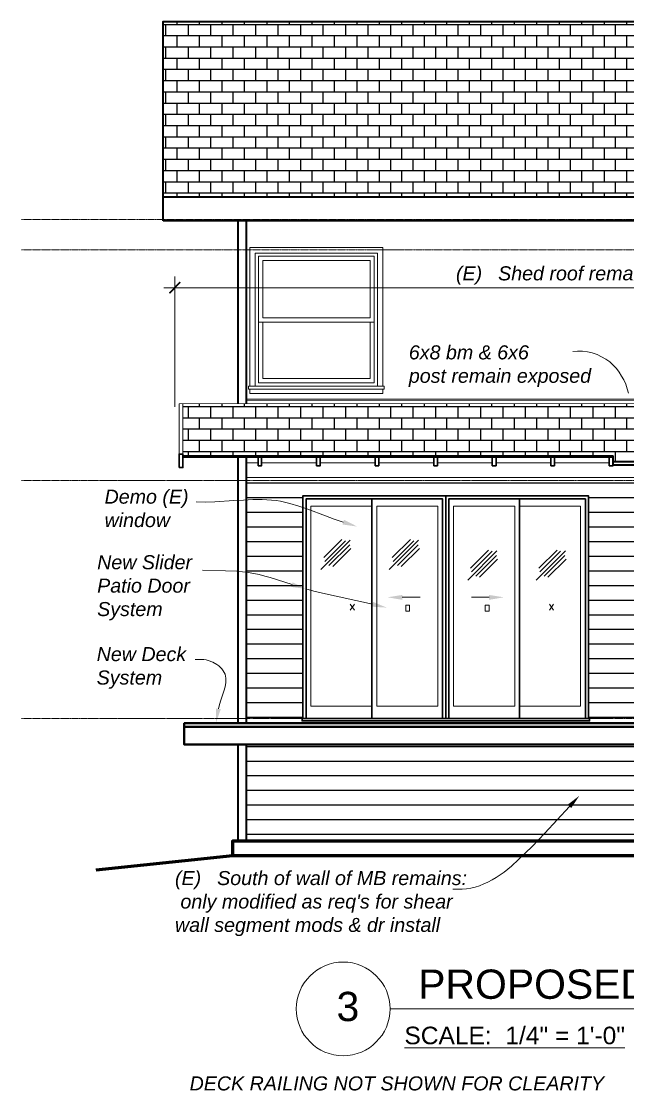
# Model space of a CAD drawing. Header units: inches. Extents: x 1543 to 43489, y -26 to 5775.
# Drawn here: x 4577.5 to 4836.3, y 2453.8 to 2910.4 of the extents above; entities that cross this region are included whole.
import ezdxf

# ---------------------------------------------------------------- set-up
doc = ezdxf.new("R2010")
doc.units = ezdxf.units.IN
doc.header["$LTSCALE"] = 0.5
doc.header["$MEASUREMENT"] = 0
doc.linetypes.add('Grid Line 1_2_', pattern=[0.875, 0.5, -0.125, 0.125, -0.125])
doc.layers.add('A-GENM', color=13, linetype='Continuous', lineweight=9)
doc.layers.add('S-Text', color=3, linetype='Continuous', lineweight=0)
for name, color, linetype in [('PDF_0', 7, 'Continuous'), ('PDF_A-DOOR', 7, 'Continuous'), ('PDF_A-FLOR-LEVL', 7, 'Continuous'), ('PDF_A-Window', 7, 'Continuous'), ('PDF_A-Window-exs', 7, 'Continuous'), ('PDF_C-TOPO', 7, 'Continuous'), ('PDF_Dim48', 7, 'Continuous'), ('PDF_Hatch-siding', 7, 'Continuous'), ('PDF_Layer1', 7, 'Continuous'), ('PDF_Layer2', 7, 'Continuous'), ('PDF_Layer3', 7, 'Continuous'), ('PDF_Layer30', 7, 'Continuous'), ('PDF_Layer4', 7, 'Continuous'), ('PDF_Layer8', 7, 'Continuous'), ('PDF_LEADER', 7, 'Continuous'), ('PDF_Text-Win-Label', 7, 'Continuous')]:
    doc.layers.add(name, color=color, linetype=linetype)
doc.styles.add('ARIAL', font='arial.ttf')
doc.styles.add('PDF Arial Italic', font='ariali.ttf')

msp = doc.modelspace()

# ---------------------------------------------------------------- hatches: boundary and pattern name
h = msp.add_hatch()
h.set_pattern_fill('AR-B816', color=15, scale=0.6)
h.set_pattern_definition([(0, (-27621.6423, 3619.555), (0, 4.8), []), (90, (-27621.6423, 3619.555), (-4.8, 4.8), [4.8, -4.8])])
h.paths.add_polyline_path([(4638.07, 2910.42), (4638.07, 2835.45), (4849.4, 2835.45), (5144.64, 2835.45), (5144.64, 2910.42)])
h.paths.add_polyline_path([(4952.32, 2879.07), (4952.32, 2900.33), (4972.75, 2900.33), (4972.75, 2879.07)], flags=16)
h.paths.add_polyline_path([(4646.41, 2747.04), (4646.41, 2724.86), (4830.06, 2724.86), (4830.06, 2724.36), (4830.06, 2722.44), (4840.15, 2722.44), (4839.73, 2725.53), (4839.31, 2729.95), (4838.98, 2734.37), (4838.65, 2738.87), (4838.15, 2743.21), (4837.61, 2747.2)])
h.paths.add_polyline_path([(4849.4, 2741.37), (4849.4, 2747.21), (4837.61, 2747.2), (4838.15, 2743.21), (4838.65, 2738.87), (4838.98, 2734.37), (4839.31, 2729.95), (4839.73, 2725.53), (4840.15, 2722.44), (4893.17, 2722.44), (4897.28, 2726.19), (4901.03, 2730.11), (4908.37, 2738.12), (4912.12, 2742.04), (4915.87, 2745.88), (4917.29, 2747.23), (4876.51, 2747.21), (4876.51, 2741.37)])
h.paths.add_polyline_path([(4912.12, 2742.04), (4908.37, 2738.12), (4901.03, 2730.11), (4897.28, 2726.19), (4893.17, 2722.44), (5155.4, 2722.44), (5157.23, 2724.53), (5158.82, 2724.53), (5158.82, 2747.38), (4917.29, 2747.23), (4915.87, 2745.88)])
h = msp.add_hatch()
h.set_pattern_fill('ANSI31', scale=50, angle=135)
h.set_pattern_definition([(180, (-27621.6423, 3619.555), (-4e-16, -6.25), [])])
h.paths.add_polyline_path([(4697.7, 2702.83), (4695.86, 2703.43), (4692.03, 2704.59), (4688.11, 2705.51), (4686.19, 2705.84), (4684.19, 2706.01), (4680.27, 2706.26), (4676.27, 2706.26), (4673.51, 2706.09), (4673.51, 2612.77), (4697.7, 2612.77)], flags=17)
h.paths.add_polyline_path([(4839.9, 2711.1), (4845.65, 2711.1), (4845.65, 2714.35), (4673.51, 2714.35), (4673.51, 2706.09), (4676.27, 2706.26), (4680.27, 2706.26), (4684.19, 2706.01), (4686.19, 2705.84), (4688.11, 2705.51), (4692.03, 2704.59), (4695.86, 2703.43), (4697.7, 2702.83), (4697.7, 2707.85), (4758.67, 2707.85), (4819.55, 2707.85), (4819.55, 2676.32), (4819.55, 2612.77), (4841.31, 2612.77), (4841.31, 2703.51), (4839.9, 2703.51), (4839.15, 2704.34), (4839.15, 2710.35)])
h.paths.add_polyline_path([(4909.95, 2703.18), (4847.49, 2703.18), (4847.49, 2699.26), (4884.93, 2699.26), (4884.93, 2612.77), (4909.95, 2612.77)])
h.paths.add_polyline_path([(5125.04, 2684.19), (5123.71, 2684.16), (5120.54, 2684.24), (5117.37, 2684.49), (5114.37, 2684.91), (5112.86, 2685.24), (5111.36, 2685.66), (5109.95, 2686.16), (5108.61, 2686.75), (5107.19, 2687.41), (5105.94, 2688.25), (5103.36, 2689.91), (5101.86, 2691.07), (5101.86, 2637.79), (5102.44, 2637.79), (5102.44, 2636.62), (5101.86, 2636.62), (5101.86, 2634.7), (5061.74, 2634.7), (5061.74, 2636.62), (5061.24, 2636.62), (5061.24, 2637.79), (5061.74, 2637.79), (5061.74, 2640.63), (5060.24, 2640.63), (5060.24, 2637.79), (5060.74, 2637.79), (5060.74, 2636.62), (5060.24, 2636.62), (5060.24, 2634.7), (5020.12, 2634.7), (5020.12, 2636.62), (5019.62, 2636.62), (5019.62, 2637.79), (5020.12, 2637.79), (5020.12, 2640.63), (5018.54, 2640.63), (5018.54, 2637.79), (5019.04, 2637.79), (5019.04, 2636.62), (5018.54, 2636.62), (5018.54, 2634.7), (4978.42, 2634.7), (4978.42, 2636.62), (4977.92, 2636.62), (4977.92, 2637.79), (4978.42, 2637.79), (4978.42, 2640.63), (4976.84, 2640.63), (4976.84, 2637.79), (4977.42, 2637.79), (4977.42, 2636.62), (4976.84, 2636.62), (4976.84, 2634.7), (4936.72, 2634.7), (4936.72, 2636.62), (4936.22, 2636.62), (4936.22, 2637.79), (4936.72, 2637.79), (4936.72, 2705.84), (4976.84, 2705.84), (4976.84, 2703.51), (4978.42, 2703.51), (4978.42, 2705.84), (5018.54, 2705.84), (5018.54, 2703.51), (5020.12, 2703.51), (5020.12, 2705.84), (5060.24, 2705.84), (5060.24, 2703.51), (5061.74, 2703.51), (5061.74, 2705.84), (5101.86, 2705.84), (5101.86, 2691.07), (5103.36, 2689.91), (5105.94, 2688.25), (5107.19, 2687.41), (5108.61, 2686.75), (5109.95, 2686.16), (5111.36, 2685.66), (5112.86, 2685.24), (5114.37, 2684.91), (5117.37, 2684.49), (5120.54, 2684.24), (5123.71, 2684.16), (5125.04, 2684.19), (5125.04, 2714.35), (5117.03, 2714.35), (5117.03, 2709.51), (5110.2, 2709.51), (5110.2, 2714.35), (5072.17, 2714.35), (5072.17, 2709.51), (5065.41, 2709.51), (5065.41, 2714.35), (5027.38, 2714.35), (5027.38, 2709.51), (5020.62, 2709.51), (5020.62, 2714.35), (4982.59, 2714.35), (4982.59, 2709.51), (4975.84, 2709.51), (4975.84, 2714.35), (4937.81, 2714.35), (4937.81, 2709.51), (4931.05, 2709.51), (4931.05, 2714.35), (4913.62, 2714.35), (4913.62, 2612.77), (5125.04, 2612.77)])
h.paths.add_polyline_path([(4841.31, 2601.59), (4673.51, 2601.59), (4673.51, 2560.31), (4841.31, 2560.31)])
h.paths.add_polyline_path([(4909.95, 2601.59), (4847.49, 2601.59), (4847.49, 2560.31), (4909.95, 2560.31)])
h.paths.add_polyline_path([(5125.04, 2603.1), (4913.62, 2603.1), (4913.62, 2560.31), (5125.04, 2560.31)])

# ---------------------------------------------------------------- linework, layer by layer
at = {"layer": 'A-GENM', "linetype": 'Grid Line 1_2_'}
for p, q in [((5243.72, 2825.86), (4577.49, 2825.86)), ((5243.72, 2812.85), (4577.49, 2812.85)), ((5243.72, 2714.35), (4577.49, 2714.35)), ((5243.72, 2612.77), (4577.49, 2612.77))]:
    msp.add_line(p, q, dxfattribs=at)
at = {"layer": 'PDF_0', "color": 15, "transparency": 33554559}
for points in [[(4645.07, 2799.34), (4640.9, 2794.08), (4640.4, 2794.58)], [(4645.57, 2798.83), (4645.07, 2799.34), (4640.9, 2794.08)]]:
    msp.add_solid(points, dxfattribs=at)
at = {"layer": 'PDF_A-DOOR', "color": 2, "lineweight": 20}
for points in [[(4727.14, 2617.94), (4701.12, 2617.94), (4701.12, 2703.43), (4727.14, 2703.43)], [(4790.19, 2703.43), (4816.21, 2703.43), (4816.21, 2676.32), (4816.21, 2617.94), (4790.27, 2617.94)]]:
    msp.add_lwpolyline(points, dxfattribs=at)
for points in [[(4729.22, 2617.94), (4729.22, 2703.43), (4755.25, 2703.43), (4755.25, 2650.3), (4755.25, 2617.94)], [(4788.11, 2617.94), (4762, 2617.94), (4762, 2650.3), (4762, 2703.43), (4765.25, 2703.43), (4788.11, 2703.43), (4788.11, 2650.3)]]:
    msp.add_lwpolyline(points, close=True, dxfattribs=at)
at = {"layer": 'PDF_A-FLOR-LEVL', "lineweight": 20}
msp.add_lwpolyline([(4740.57, 2812.85), (4728.06, 2812.85)], close=True, dxfattribs=at)
for points in [[(4605.96, 2714.35), (4609.3, 2714.35)], [(4612.38, 2714.35), (4615.55, 2714.35)], [(4618.64, 2714.35), (4631.15, 2714.35)], [(4634.32, 2714.35), (4637.4, 2714.35)], [(4640.49, 2714.35), (4653, 2714.35)], [(4656.17, 2714.35), (4659.25, 2714.35)], [(4662.42, 2714.35), (4674.93, 2714.35)], [(4678.02, 2714.35), (4681.19, 2714.35)], [(4684.27, 2714.35), (4696.78, 2714.35)], [(4699.87, 2714.35), (4703.04, 2714.35)], [(4706.12, 2714.35), (4718.63, 2714.35)], [(4721.8, 2714.35), (4724.89, 2714.35)], [(4728.06, 2714.35), (4740.57, 2714.35)], [(4743.65, 2714.35), (4746.82, 2714.35)], [(4749.91, 2714.35), (4762.42, 2714.35)], [(4765.5, 2714.35), (4768.67, 2714.35)], [(4771.76, 2714.35), (4784.27, 2714.35)], [(4787.44, 2714.35), (4790.52, 2714.35)], [(4793.69, 2714.35), (4806.2, 2714.35)], [(4809.29, 2714.35), (4812.37, 2714.35)], [(4815.54, 2714.35), (4828.05, 2714.35)], [(4831.14, 2714.35), (4834.31, 2714.35)], [(4605.96, 2612.77), (4609.3, 2612.77)], [(4612.38, 2612.77), (4615.55, 2612.77)], [(4618.64, 2612.77), (4631.15, 2612.77)], [(4634.32, 2612.77), (4637.4, 2612.77)], [(4640.49, 2612.77), (4653, 2612.77)], [(4656.17, 2612.77), (4659.25, 2612.77)], [(4662.42, 2612.77), (4674.93, 2612.77)], [(4678.02, 2612.77), (4681.19, 2612.77)], [(4684.27, 2612.77), (4696.78, 2612.77)], [(4699.87, 2612.77), (4703.04, 2612.77)], [(4706.12, 2612.77), (4718.63, 2612.77)], [(4721.8, 2612.77), (4724.89, 2612.77)], [(4728.06, 2612.77), (4740.57, 2612.77)], [(4743.65, 2612.77), (4746.82, 2612.77)], [(4749.91, 2612.77), (4762.42, 2612.77)], [(4765.5, 2612.77), (4768.67, 2612.77)], [(4771.76, 2612.77), (4784.27, 2612.77)], [(4787.44, 2612.77), (4790.52, 2612.77)], [(4793.69, 2612.77), (4806.2, 2612.77)], [(4809.29, 2612.77), (4812.37, 2612.77)], [(4815.54, 2612.77), (4828.05, 2612.77)], [(4831.14, 2612.77), (4834.31, 2612.77)]]:
    msp.add_lwpolyline(points, dxfattribs=at)
at = {"layer": 'PDF_A-Window', "color": 2, "lineweight": 30}
for points in [[(4697.7, 2612.77), (4697.7, 2707.85), (4758.67, 2707.85), (4758.67, 2650.3), (4758.67, 2612.77), (4758.67, 2650.3), (4758.67, 2707.85), (4819.55, 2707.85), (4819.55, 2676.32), (4819.55, 2612.77)], [(4699.03, 2612.77), (4699.03, 2706.51), (4757.33, 2706.51), (4757.33, 2650.3), (4757.33, 2612.77)], [(4727.14, 2706.51), (4727.14, 2612.77)], [(4759.92, 2612.77), (4759.92, 2650.3), (4759.92, 2706.51), (4818.3, 2706.51), (4818.3, 2676.32), (4818.3, 2612.77)], [(4790.19, 2612.77), (4790.19, 2706.51)]]:
    msp.add_lwpolyline(points, dxfattribs=at)
msp.add_lwpolyline([(4820.05, 2612.77), (4820.05, 2611.69), (4697.28, 2611.69), (4697.28, 2612.77)], close=True, dxfattribs=at)
at = {"layer": 'PDF_A-Window-exs', "color": 2, "lineweight": 9}
for points in [[(4678.68, 2810.18), (4678.68, 2756.05), (4728.14, 2756.05), (4728.14, 2810.18)], [(4680.52, 2808.34), (4680.52, 2783.82), (4726.31, 2783.82), (4726.31, 2808.34)]]:
    msp.add_lwpolyline(points, close=True, dxfattribs=at)
for points in [[(4681.27, 2810.18), (4728.14, 2810.18), (4728.14, 2756.55)], [(4680.52, 2781.99), (4680.52, 2757.89), (4726.31, 2757.89), (4726.31, 2781.99)]]:
    msp.add_lwpolyline(points, dxfattribs=at)
at = {"layer": 'PDF_A-Window-exs', "lineweight": 9}
msp.add_lwpolyline([(4728.14, 2781.99), (4678.68, 2781.99)], dxfattribs=at)
at = {"layer": 'PDF_C-TOPO', "lineweight": 60}
for points in [[(5131.38, 2554.06), (5131.38, 2560.31), (4667.59, 2560.31), (4667.59, 2554.06), (4609.21, 2547.88)], [(5222.62, 2554.06), (4667.59, 2554.06)]]:
    msp.add_lwpolyline(points, dxfattribs=at)
at = {"layer": 'PDF_Dim48', "color": 15, "lineweight": 20}
for points in [[(4642.99, 2745.88), (4642.99, 2801.42)], [(5163.49, 2796.67), (4638.32, 2796.67)]]:
    msp.add_lwpolyline(points, dxfattribs=at)
at = {"layer": 'PDF_Hatch-siding', "lineweight": 13}
for points in [[(4673.51, 2721.94), (4678.52, 2721.94)], [(4680.02, 2721.94), (4703.45, 2721.94)], [(4705.04, 2721.94), (4728.47, 2721.94)], [(4730.06, 2721.94), (4753.49, 2721.94)], [(4755.08, 2721.94), (4778.51, 2721.94)], [(4780.1, 2721.94), (4803.53, 2721.94)], [(4805.04, 2721.94), (4828.47, 2721.94)], [(4673.51, 2715.69), (4845.65, 2715.69)]]:
    msp.add_lwpolyline(points, dxfattribs=at)
at = {"layer": 'PDF_Layer1', "color": 2, "lineweight": 20}
for points in [[(4731.81, 2754.63), (4731.81, 2813.85), (4675.01, 2813.85), (4675.01, 2754.63)], [(4675.01, 2753.38), (4675.01, 2751.46), (4731.81, 2751.46), (4731.81, 2753.38)]]:
    msp.add_lwpolyline(points, dxfattribs=at)
for points in [[(4729.48, 2754.63), (4729.48, 2811.51), (4677.35, 2811.51), (4677.35, 2754.63), (4677.35, 2811.51), (4729.48, 2811.51)], [(4732.31, 2754.63), (4732.31, 2753.38), (4674.51, 2753.38), (4674.51, 2754.63)]]:
    msp.add_lwpolyline(points, close=True, dxfattribs=at)
at = {"layer": 'PDF_Layer2', "lineweight": 30}
for points in [[(4644.82, 2719.86), (4646.41, 2719.86), (4646.41, 2725.61), (4644.82, 2725.61)], [(4678.52, 2720.69), (4680.02, 2720.69), (4680.02, 2724.36), (4678.52, 2724.36)], [(4703.45, 2720.69), (4705.04, 2720.69), (4705.04, 2724.36), (4703.45, 2724.36)], [(4728.47, 2720.69), (4730.06, 2720.69), (4730.06, 2724.36), (4728.47, 2724.36)], [(4753.49, 2720.69), (4755.08, 2720.69), (4755.08, 2724.36), (4753.49, 2724.36)], [(4778.51, 2720.69), (4780.1, 2720.69), (4780.1, 2724.36), (4778.51, 2724.36)], [(4803.53, 2720.69), (4805.04, 2720.69), (4805.04, 2724.36), (4803.53, 2724.36)], [(4828.47, 2720.69), (4830.06, 2720.69), (4830.06, 2724.36), (4828.47, 2724.36)]]:
    msp.add_lwpolyline(points, close=True, dxfattribs=at)
msp.add_lwpolyline([(4646.41, 2724.86), (4830.06, 2724.86), (4830.06, 2724.36), (4646.41, 2724.36)], dxfattribs=at)
at = {"layer": 'PDF_Layer3', "lineweight": 35}
msp.add_lwpolyline([(4638.07, 2825.27), (4638.07, 2910.42), (5144.64, 2910.42), (5144.64, 2825.27), (4849.4, 2825.27)], close=True, dxfattribs=at)
for points in [[(4638.07, 2835.45), (4849.4, 2835.45), (5144.64, 2835.45)], [(4669.84, 2825.27), (4669.84, 2747.04)], [(4673.51, 2825.27), (4673.51, 2747.04)], [(4669.84, 2724.36), (4669.84, 2610.68)], [(4673.51, 2724.36), (4673.51, 2610.68)], [(4830.06, 2722.44), (5157.23, 2722.44), (5157.23, 2720.94), (4830.06, 2720.94), (4830.06, 2724.36)], [(4669.84, 2601.59), (4669.84, 2560.31)], [(4673.51, 2601.59), (4673.51, 2560.31)]]:
    msp.add_lwpolyline(points, dxfattribs=at)
at = {"layer": 'PDF_Layer30', "lineweight": 13}
for points in [[(4673.51, 2749.13), (4849.4, 2749.3)], [(4644.82, 2724.36), (4644.82, 2747.04), (4849.4, 2747.21)], [(4646.41, 2724.36), (4646.41, 2747.04)], [(4673.51, 2748.63), (4849.4, 2748.71)]]:
    msp.add_lwpolyline(points, dxfattribs=at)
at = {"layer": 'PDF_Layer4', "lineweight": 40}
for points in [[(4909.95, 2610.68), (4646.99, 2610.68), (4646.99, 2601.59), (4909.95, 2601.59)], [(4909.95, 2609.1), (4646.99, 2609.1)]]:
    msp.add_lwpolyline(points, dxfattribs=at)
at = {"layer": 'PDF_Layer8', "color": 2, "lineweight": 9}
for points in [[(4717.8, 2688.91), (4705.29, 2676.32)], [(4714.3, 2689.16), (4706.54, 2681.41)], [(4715.8, 2688.66), (4706.96, 2679.82)], [(4717.63, 2686.83), (4708.79, 2677.99)], [(4718.13, 2685.33), (4710.38, 2677.57)], [(4747.07, 2688.91), (4734.56, 2676.32)], [(4743.57, 2689.16), (4735.81, 2681.41)], [(4744.99, 2688.66), (4736.15, 2679.82)], [(4746.91, 2686.83), (4738.07, 2677.99)], [(4747.41, 2685.33), (4739.65, 2677.57)], [(4780.52, 2684.33), (4768.01, 2671.82)], [(4776.93, 2684.66), (4769.26, 2676.9)], [(4778.43, 2684.16), (4769.59, 2675.32)], [(4780.27, 2682.33), (4771.43, 2673.48)], [(4780.77, 2680.82), (4773.09, 2673.07)], [(4809.79, 2684.33), (4797.2, 2671.82)], [(4806.2, 2684.66), (4798.45, 2676.9)], [(4807.7, 2684.16), (4798.86, 2675.32)], [(4809.54, 2682.33), (4800.7, 2673.48)], [(4810.04, 2680.82), (4802.28, 2673.07)], [(4740.07, 2664.48), (4747.66, 2664.48)], [(4777.18, 2664.48), (4769.59, 2664.48)]]:
    msp.add_lwpolyline(points, dxfattribs=at)
at = {"layer": 'PDF_Layer8', "color": 2, "transparency": 33554559}
for points in [[(4740.07, 2663.39), (4733.81, 2664.48), (4740.07, 2665.48)], [(4777.18, 2665.48), (4783.43, 2664.48), (4777.18, 2663.39)]]:
    msp.add_solid(points, dxfattribs=at)
at = {"layer": 'PDF_LEADER', "color": 3, "lineweight": 20}
for points in [[(4836.64, 2751.63), (4836.14, 2753.55), (4835.48, 2755.47), (4834.64, 2757.3), (4833.73, 2758.97), (4832.72, 2760.64), (4831.47, 2762.22), (4830.14, 2763.64), (4828.64, 2764.97), (4826.97, 2766.23), (4825.13, 2767.23), (4823.22, 2768.14), (4821.22, 2768.81), (4819.13, 2769.31), (4817.05, 2769.56), (4814.96, 2769.56), (4812.96, 2769.48)], [(4714.88, 2696.59), (4711.04, 2697.84), (4707.29, 2699.26), (4699.7, 2702.17), (4695.86, 2703.43), (4692.03, 2704.59), (4688.11, 2705.51), (4686.19, 2705.84), (4684.19, 2706.01), (4680.27, 2706.26), (4676.27, 2706.26), (4672.26, 2706.01), (4668.18, 2705.76), (4660.09, 2705.18), (4656.08, 2705.09), (4652.08, 2705.18)], [(4693.03, 2669.9), (4683.69, 2672.9), (4681.35, 2673.57), (4679.02, 2674.15), (4676.68, 2674.65), (4674.26, 2675.07), (4669.43, 2675.57), (4664.59, 2675.82), (4654.83, 2676.07)], [(4727.39, 2661.48), (4720.3, 2663.14), (4713.13, 2664.73), (4705.96, 2666.23), (4702.37, 2667.15), (4698.87, 2668.15)], [(4661.59, 2616.86), (4662, 2618.69), (4662.59, 2620.61), (4663.84, 2624.45), (4664.42, 2626.28), (4664.76, 2628.12), (4664.76, 2629.03), (4664.76, 2629.95), (4664.67, 2630.78), (4664.42, 2631.62), (4664.09, 2632.37), (4663.67, 2633.12), (4663.09, 2633.87), (4662.42, 2634.54), (4661.75, 2635.2), (4660.92, 2635.79), (4659.17, 2636.71), (4657.25, 2637.46), (4656.33, 2637.71), (4655.33, 2637.87), (4653.5, 2637.96), (4651.66, 2637.96)], [(4811.46, 2575.16), (4800.95, 2563.73), (4795.53, 2558.06), (4792.69, 2555.31), (4789.77, 2552.47), (4786.69, 2549.72), (4783.52, 2547.13), (4780.18, 2544.88), (4778.43, 2543.8), (4776.68, 2542.88), (4774.93, 2542.05), (4773.09, 2541.3), (4771.26, 2540.71), (4769.42, 2540.29), (4767.51, 2539.96), (4765.59, 2539.88), (4761.67, 2539.79)]]:
    msp.add_lwpolyline(points, dxfattribs=at)
at = {"layer": 'PDF_LEADER', "color": 3, "transparency": 33554559}
for points in [[(4714.55, 2695.59), (4720.88, 2694.67), (4715.21, 2697.59)], [(4692.7, 2668.9), (4698.95, 2668.06), (4693.28, 2670.9)], [(4727.14, 2660.47), (4733.48, 2660.06), (4727.64, 2662.48)], [(4660.5, 2617.02), (4660.5, 2610.68), (4662.59, 2616.69)], [(4812.21, 2574.49), (4815.71, 2579.74), (4810.71, 2575.91)]]:
    msp.add_solid(points, dxfattribs=at)
at = {"layer": 'PDF_Text-Win-Label', "lineweight": 20}
for points in [[(4717.88, 2658.97), (4719.63, 2661.56)], [(4717.88, 2661.56), (4719.63, 2658.97)]]:
    msp.add_lwpolyline(points, dxfattribs=at)
at = {"layer": 'PDF_Text-Win-Label', "color": 2, "lineweight": 20}
for points in [[(4741.57, 2658.56), (4741.57, 2661.14), (4743.24, 2661.14), (4743.24, 2658.56)], [(4775.43, 2658.56), (4775.43, 2661.14), (4777.18, 2661.14), (4777.18, 2658.56)]]:
    msp.add_lwpolyline(points, close=True, dxfattribs=at)
for points in [[(4802.95, 2658.97), (4804.7, 2661.56)], [(4802.95, 2661.56), (4804.7, 2658.97)]]:
    msp.add_lwpolyline(points, dxfattribs=at)
at = {"layer": 'S-Text'}
msp.add_line((4734.86, 2488.72), (4956.87, 2488.72), dxfattribs=at)
msp.add_circle((4714.86, 2488.72), 20, dxfattribs=at)

# ---------------------------------------------------------------- texts
at = {"layer": 'S-Text', "char_height": 6, "width": 294.306, "attachment_point": 1, "style": 'PDF Arial Italic'}
for s, insert in [('\\pxi-3,l4,t4;(E)^IShed roof remains', (4757.01, 2805.83)), ('\\pxi-3,l4,t4;6x8 bm & 6x6\\Ppost remain exposed', (4736.89, 2772.08)), ('Demo (E)\\Pwindow', (4613, 2710.46)), ('New Slider\\PPatio Door\\PSystem', (4609.84, 2682.46)), ('New Deck \\PSystem', (4609.64, 2643.22)), ("\\pxi-3,l4,t4;(E)^ISouth of wall of MB remains:\\P only modified as req's for shear\\Pwall segment mods & dr install", (4637.06, 2547.58)), ('\\pxi-3,l4,t4;DECK RAILING NOT SHOWN FOR CLEARITY', (4643.3, 2459.89))]:
    msp.add_mtext(s, dxfattribs=dict(at, insert=insert))
at = {"layer": 'S-Text', "attachment_point": 1, "style": 'ARIAL'}
for s, width, insert, char_height in [('PROPOSED SOUTH ELEVATION', 352.8487, (4746.88, 2505.51), 12.5), ('3', 352.8487, (4712.02, 2495.99), 12.5), ('\\A1;{\\LSCALE:  1/4" = 1\'-0"}', 247.2622, (4741, 2481.11), 7.5)]:
    msp.add_mtext_dynamic_manual_height_columns(s, width=width, gutter_width=5, heights=[0], dxfattribs=dict(at, insert=insert, char_height=char_height))

doc.saveas('drawing.dxf')
